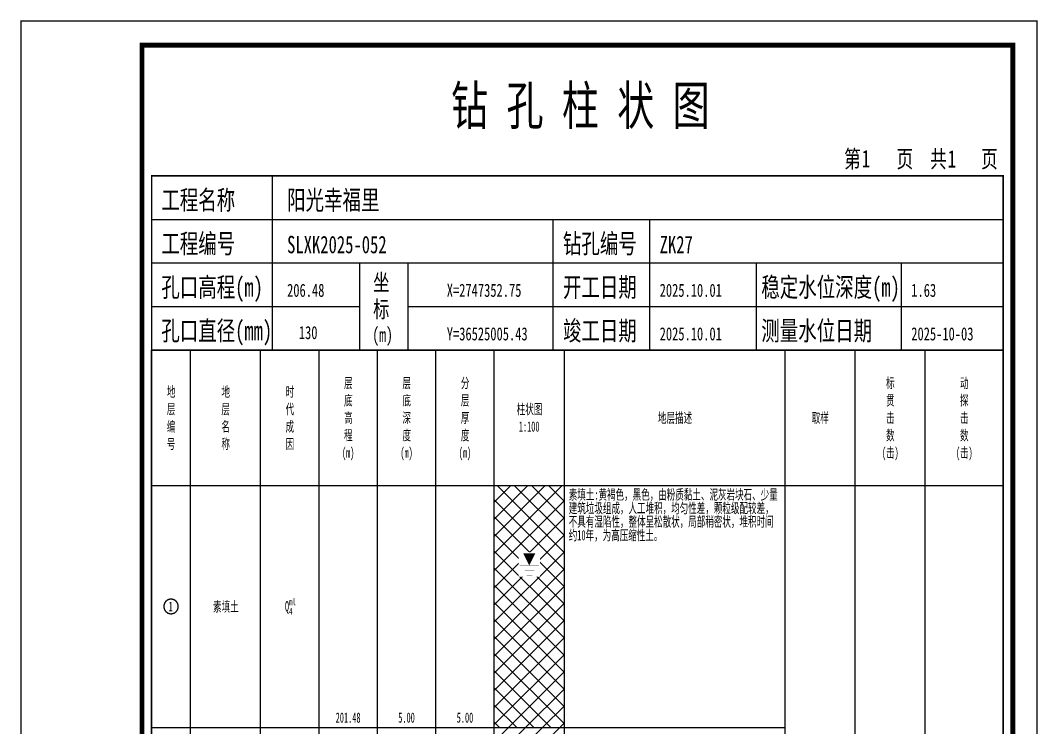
# Model space of a CAD drawing. Header units: millimetres. Extents: x 1264 to 9491, y 619 to 916.
# Drawn here: x 7054.2 to 7264.4, y 769.7 to 916 of the extents above; entities that cross this region are included whole.
import ezdxf
from ezdxf.enums import TextEntityAlignment as Align

# ---------------------------------------------------------------- set-up
doc = ezdxf.new("R2010")
doc.units = ezdxf.units.MM
doc.layers.add('GICAD_POU_TEXTS', color=7, linetype='Continuous')
doc.styles.add('LZ_FONT', font='simfang_0.ttf', dxfattribs={"width": 0.7, "height": 8})
doc.styles.add('成果图图块', font='simfang_0.ttf', dxfattribs={"height": 2.5})
doc.styles.add('成果图表体', font='simfang_0.ttf', dxfattribs={"width": 0.6, "height": 2.1})

# ---------------------------------------------------------------- blocks, each defined once
blk = doc.blocks.new('ZZT_DCBH_Z.dwg46', base_point=(-0.02, 0))
at = {"color": 7}
blk.add_polyline3d([(-1.52, 0.02, 0), (-1.52, -0.06, 0), (-1.52, -0.13, 0), (-1.51, -0.2, 0), (-1.5, -0.28, 0), (-1.48, -0.35, 0), (-1.46, -0.42, 0), (-1.44, -0.49, 0), (-1.41, -0.56, 0), (-1.38, -0.63, 0), (-1.35, -0.69, 0), (-1.31, -0.76, 0), (-1.27, -0.82, 0), (-1.23, -0.88, 0), (-1.18, -0.94, 0), (-1.14, -0.99, 0), (-1.09, -1.04, 0), (-1.03, -1.1, 0), (-0.98, -1.14, 0), (-0.92, -1.19, 0), (-0.86, -1.23, 0), (-0.8, -1.27, 0), (-0.73, -1.31, 0), (-0.67, -1.34, 0), (-0.6, -1.37, 0), (-0.53, -1.4, 0), (-0.46, -1.42, 0), (-0.39, -1.44, 0), (-0.32, -1.46, 0), (-0.25, -1.47, 0), (-0.17, -1.48, 0), (-0.1, -1.48, 0), (-0.02, -1.48, 0), (0.05, -1.48, 0), (0.12, -1.48, 0), (0.2, -1.47, 0), (0.27, -1.46, 0), (0.34, -1.44, 0), (0.41, -1.42, 0), (0.48, -1.4, 0), (0.55, -1.37, 0), (0.62, -1.34, 0), (0.68, -1.31, 0), (0.75, -1.27, 0), (0.81, -1.23, 0), (0.87, -1.19, 0), (0.93, -1.14, 0), (0.98, -1.1, 0), (1.04, -1.04, 0), (1.09, -0.99, 0), (1.13, -0.94, 0), (1.18, -0.88, 0), (1.22, -0.82, 0), (1.26, -0.76, 0), (1.3, -0.69, 0), (1.33, -0.63, 0), (1.36, -0.56, 0), (1.39, -0.49, 0), (1.41, -0.42, 0), (1.43, -0.35, 0), (1.45, -0.28, 0), (1.46, -0.2, 0), (1.47, -0.13, 0), (1.47, -0.06, 0), (1.48, 0.02, 0), (1.47, 0.09, 0), (1.47, 0.16, 0), (1.46, 0.24, 0), (1.45, 0.31, 0), (1.43, 0.38, 0), (1.41, 0.45, 0), (1.39, 0.52, 0), (1.36, 0.59, 0), (1.33, 0.66, 0), (1.3, 0.72, 0), (1.26, 0.79, 0), (1.22, 0.85, 0), (1.18, 0.91, 0), (1.13, 0.97, 0), (1.09, 1.02, 0), (1.04, 1.08, 0), (0.98, 1.13, 0), (0.93, 1.18, 0), (0.87, 1.22, 0), (0.81, 1.26, 0), (0.75, 1.3, 0), (0.68, 1.34, 0), (0.62, 1.37, 0), (0.55, 1.4, 0), (0.48, 1.43, 0), (0.41, 1.45, 0), (0.34, 1.47, 0), (0.27, 1.49, 0), (0.2, 1.5, 0), (0.12, 1.51, 0), (0.05, 1.51, 0), (-0.02, 1.52, 0), (-0.1, 1.51, 0), (-0.17, 1.51, 0), (-0.25, 1.5, 0), (-0.32, 1.49, 0), (-0.39, 1.47, 0), (-0.46, 1.45, 0), (-0.53, 1.43, 0), (-0.6, 1.4, 0), (-0.67, 1.37, 0), (-0.73, 1.34, 0), (-0.8, 1.3, 0), (-0.86, 1.26, 0), (-0.92, 1.22, 0), (-0.98, 1.18, 0), (-1.03, 1.13, 0), (-1.09, 1.08, 0), (-1.14, 1.02, 0), (-1.18, 0.97, 0), (-1.23, 0.91, 0), (-1.27, 0.85, 0), (-1.31, 0.79, 0), (-1.35, 0.72, 0), (-1.38, 0.66, 0), (-1.41, 0.59, 0), (-1.44, 0.52, 0), (-1.46, 0.45, 0), (-1.48, 0.38, 0), (-1.5, 0.31, 0), (-1.51, 0.24, 0), (-1.52, 0.16, 0), (-1.52, 0.09, 0), (-1.52, 0.02, 0)], dxfattribs=at)
at = {"layer": 'GICAD_POU_TEXTS', "color": 7, "style": '成果图图块', "width": 0.7}
blk.add_text('1', height=2, dxfattribs=at).set_placement((-0.11, -0.99), align=Align.CENTER)
blk = doc.blocks.new('gkwdsw.dwg', base_point=(0, 0.21))
blk.add_wipeout([(-2.2, -2.29), (2.2, -2.29), (2.2, 2.7), (-2.2, 2.7)])
at = {"color": 7}
blk.add_lwpolyline([(0, 0, 0, 2.5, 0), (0, 2.5, 0, 0, 0)], format="xyseb", dxfattribs=at)
at = {"color": 7, "const_width": 0.1}
for points in [[(-2, 0), (2, 0)], [(-0.96, -1.04), (1.04, -1.04)], [(-0.53, -2.09), (0.63, -2.09)]]:
    blk.add_lwpolyline(points, dxfattribs=at)
blk = doc.blocks.new('柱状图图框模板-(昇龙标准).dwg26', base_point=(27, 229))
for p, q in [((52, 229), (52, 265)), ((27, 256), (203, 256)), ((110, 229), (110, 256)), ((130, 229), (130, 256)), ((27, 247), (203, 247)), ((70, 229), (70, 247)), ((80, 229), (80, 247)), ((152, 229), (152, 247)), ((182, 229), (182, 247)), ((27, 238), (70, 238)), ((80, 238), (203, 238))]:
    blk.add_line(p, q)
for points, const_width in [([(0, 0), (210, 0), (210, 297), (0, 297)], 0.25), ([(25, 5), (205, 5), (205, 292), (25, 292)], 1), ([(27, 265), (203, 265), (203, 17), (27, 17)], 0.3)]:
    blk.add_lwpolyline(points, close=True, dxfattribs=dict(const_width=const_width))
at = {"const_width": 0.3}
blk.add_lwpolyline([(27, 229), (203, 229)], dxfattribs=at)
at = {"style": 'LZ_FONT', "width": 0.7}
for s, height, p in [('钻 孔 柱 状 图', 8, (88.9, 275.54)), ('第', 3.6, (170.12, 266.7)), ('1', 3.6, (173.78, 266.75)), ('页', 3.6, (180.96, 266.7)), ('共', 3.6, (187.88, 266.7)), ('1', 3.6, (191.54, 266.7)), ('页', 3.6, (198.44, 266.7)), ('工程名称', 4, (29, 258)), ('阳光幸福里', 4, (55, 258)), ('工程编号', 4, (29, 249)), ('SLXK2025-052', 3.6, (55, 249)), ('钻孔编号', 4, (112, 249)), ('ZK27', 3.6, (132, 249)), ('孔口高程(m)', 4, (29, 240)), ('坐', 3.5, (72.79, 241.24)), ('开工日期', 4, (112, 240)), ('稳定水位深度(m)', 4, (153, 240)), ('206.48', 2.7, (55, 240)), ('X=2747352.75', 2.7, (88, 240)), ('2025.10.01', 2.7, (132, 240)), ('1.63', 2.7, (184, 240)), ('标', 3.5, (72.79, 235.7)), ('孔口直径(mm)', 4, (29, 231)), ('竣工日期', 4, (112, 231)), ('测量水位日期', 4, (153, 231)), ('130', 2.7, (57.43, 231.26)), ('(m) ', 3, (72.59, 230.65)), ('Y=36525005.43', 2.7, (88, 231)), ('2025.10.01', 2.7, (132, 231)), ('2025-10-03', 2.7, (184, 231))]:
    blk.add_text(s, height=height, dxfattribs=at).set_placement(p)

msp = doc.modelspace()

# ---------------------------------------------------------------- hatches: boundary and pattern name
at = {"linetype": 'Continuous'}
h = msp.add_hatch(dxfattribs=at)
h.set_pattern_fill('GKSTT', scale=0.5, style=0, pattern_type=2)
h.set_pattern_definition([(45, (0, 0), (-1.76776695, 1.76776695), []), (135, (0, 0), (-1.76776695, -1.76776695), [])])
h.paths.add_polyline_path([(7152.13, 769.89), (7166.62, 769.89), (7166.62, 819.89), (7152.13, 819.89)])
h = msp.add_hatch(dxfattribs=at)
h.set_pattern_fill('GKNXT', scale=0.5, style=0, pattern_type=2)
h.set_pattern_definition([(45, (0, 0), (-1.76776695, 1.76776695), [])])
h.paths.add_polyline_path([(7152.13, 744.89), (7166.62, 744.89), (7166.62, 769.89), (7152.13, 769.89)])

# ---------------------------------------------------------------- linework, layer by layer
at = {"color": 0}
for p, q in [((7081.32, 819.89), (7089.36, 819.89)), ((7081.32, 769.89), (7081.32, 819.89)), ((7089.36, 769.89), (7089.36, 819.89)), ((7081.32, 769.89), (7089.36, 769.89)), ((7081.32, 769.89), (7089.36, 769.89)), ((7081.32, 744.89), (7081.32, 769.89)), ((7089.36, 744.89), (7089.36, 769.89))]:
    msp.add_line(p, q, dxfattribs=at)
for points in [[(7081.32, 847.89), (7089.36, 847.89)], [(7081.32, 819.89), (7081.32, 847.89)], [(7089.36, 819.89), (7089.36, 847.89)], [(7089.36, 847.89), (7103.85, 847.89)], [(7089.36, 819.89), (7089.36, 847.89)], [(7103.85, 819.89), (7103.85, 847.89)], [(7103.85, 847.89), (7115.92, 847.89)], [(7103.85, 819.89), (7103.85, 847.89)], [(7115.92, 819.89), (7115.92, 847.89)], [(7115.92, 847.89), (7127.99, 847.89)], [(7115.92, 819.89), (7115.92, 847.89)], [(7127.99, 819.89), (7127.99, 847.89)], [(7127.99, 847.89), (7140.06, 847.89)], [(7127.99, 819.89), (7127.99, 847.89)], [(7140.06, 819.89), (7140.06, 847.89)], [(7140.06, 847.89), (7152.13, 847.89)], [(7140.06, 819.89), (7140.06, 847.89)], [(7152.13, 819.89), (7152.13, 847.89)], [(7152.13, 847.89), (7166.62, 847.89)], [(7152.13, 819.89), (7152.13, 847.89)], [(7166.62, 819.89), (7166.62, 847.89)], [(7166.62, 847.89), (7212.25, 847.89)], [(7166.62, 819.89), (7166.62, 847.89)], [(7212.25, 819.89), (7212.25, 847.89)], [(7212.25, 847.89), (7226.73, 847.89)], [(7212.25, 819.89), (7212.25, 847.89)], [(7226.73, 819.89), (7226.73, 847.89)], [(7226.73, 847.89), (7241.22, 847.89)], [(7226.73, 819.89), (7226.73, 847.89)], [(7241.22, 819.89), (7241.22, 847.89)], [(7241.22, 847.89), (7257.32, 847.89)], [(7241.22, 819.89), (7241.22, 847.89)], [(7257.32, 819.89), (7257.32, 847.89)], [(7081.32, 819.89), (7089.36, 819.89)], [(7081.32, 635.89), (7081.32, 819.89)], [(7081.32, 819.89), (7089.36, 819.89)], [(7089.36, 635.89), (7089.36, 819.89)], [(7089.36, 819.89), (7103.85, 819.89)], [(7089.36, 635.89), (7089.36, 819.89)], [(7089.36, 819.89), (7103.85, 819.89)], [(7089.36, 819.89), (7103.85, 819.89)], [(7089.36, 769.89), (7089.36, 819.89)], [(7103.85, 635.89), (7103.85, 819.89)], [(7103.85, 769.89), (7103.85, 819.89)], [(7103.85, 819.89), (7115.92, 819.89)], [(7103.85, 635.89), (7103.85, 819.89)], [(7103.85, 819.89), (7115.92, 819.89)], [(7103.85, 819.89), (7115.92, 819.89)], [(7103.85, 769.89), (7103.85, 819.89)], [(7115.92, 635.89), (7115.92, 819.89)], [(7115.92, 769.89), (7115.92, 819.89)], [(7115.92, 819.89), (7127.99, 819.89)], [(7115.92, 635.89), (7115.92, 819.89)], [(7115.92, 819.89), (7127.99, 819.89)], [(7115.92, 819.89), (7127.99, 819.89)], [(7115.92, 769.89), (7115.92, 819.89)], [(7127.99, 635.89), (7127.99, 819.89)], [(7127.99, 769.89), (7127.99, 819.89)], [(7127.99, 819.89), (7140.06, 819.89)], [(7127.99, 635.89), (7127.99, 819.89)], [(7127.99, 819.89), (7140.06, 819.89)], [(7127.99, 819.89), (7140.06, 819.89)], [(7127.99, 769.89), (7127.99, 819.89)], [(7140.06, 635.89), (7140.06, 819.89)], [(7140.06, 769.89), (7140.06, 819.89)], [(7140.06, 819.89), (7152.13, 819.89)], [(7140.06, 635.89), (7140.06, 819.89)], [(7140.06, 819.89), (7152.13, 819.89)], [(7140.06, 819.89), (7152.13, 819.89)], [(7140.06, 769.89), (7140.06, 819.89)], [(7152.13, 635.89), (7152.13, 819.89)], [(7152.13, 769.89), (7152.13, 819.89)], [(7152.13, 819.89), (7166.62, 819.89)], [(7152.13, 635.89), (7152.13, 819.89)], [(7152.13, 819.89), (7166.62, 819.89)], [(7166.62, 635.89), (7166.62, 819.89)], [(7166.62, 819.89), (7212.25, 819.89)], [(7166.62, 635.89), (7166.62, 819.89)], [(7166.62, 819.89), (7212.25, 819.89)], [(7166.62, 819.89), (7212.25, 819.89)], [(7166.62, 769.89), (7166.62, 819.89)], [(7212.25, 635.89), (7212.25, 819.89)], [(7212.25, 769.89), (7212.25, 819.89)], [(7212.25, 819.89), (7226.73, 819.89)], [(7212.25, 635.89), (7212.25, 819.89)], [(7212.25, 819.89), (7226.73, 819.89)], [(7226.73, 635.89), (7226.73, 819.89)], [(7226.73, 819.89), (7241.22, 819.89)], [(7226.73, 635.89), (7226.73, 819.89)], [(7226.73, 819.89), (7241.22, 819.89)], [(7241.22, 635.89), (7241.22, 819.89)], [(7241.22, 819.89), (7257.32, 819.89)], [(7241.22, 635.89), (7241.22, 819.89)], [(7241.22, 819.89), (7257.32, 819.89)], [(7257.32, 635.89), (7257.32, 819.89)], [(7089.36, 769.89), (7103.85, 769.89)], [(7089.36, 769.89), (7103.85, 769.89)], [(7089.36, 744.89), (7089.36, 769.89)], [(7103.85, 744.89), (7103.85, 769.89)], [(7103.85, 769.89), (7115.92, 769.89)], [(7103.85, 769.89), (7115.92, 769.89)], [(7103.85, 744.89), (7103.85, 769.89)], [(7115.92, 744.89), (7115.92, 769.89)], [(7115.92, 769.89), (7127.99, 769.89)], [(7115.92, 769.89), (7127.99, 769.89)], [(7115.92, 744.89), (7115.92, 769.89)], [(7127.99, 744.89), (7127.99, 769.89)], [(7127.99, 769.89), (7140.06, 769.89)], [(7127.99, 769.89), (7140.06, 769.89)], [(7127.99, 744.89), (7127.99, 769.89)], [(7140.06, 744.89), (7140.06, 769.89)], [(7140.06, 769.89), (7152.13, 769.89)], [(7140.06, 769.89), (7152.13, 769.89)], [(7140.06, 744.89), (7140.06, 769.89)], [(7152.13, 744.89), (7152.13, 769.89)], [(7166.62, 769.89), (7212.25, 769.89)], [(7166.62, 769.89), (7212.25, 769.89)], [(7166.62, 744.89), (7166.62, 769.89)], [(7212.25, 744.89), (7212.25, 769.89)]]:
    msp.add_lwpolyline(points, dxfattribs=at)
at = {"color": 7, "flags": 128}
msp.add_lwpolyline([(7152.13, 769.89), (7166.62, 769.89)], dxfattribs=at)

# ---------------------------------------------------------------- block references
msp.add_blockref('ZZT_DCBH_Z.dwg46', (7085.34, 794.89))

# ---------------------------------------------------------------- texts
at = {"color": 0, "style": '成果图表体', "width": 0.6}
for s, height, p in [('层', 2.1, (7121.09, 840.04)), ('层', 2.1, (7133.16, 840.04)), ('分', 2.1, (7145.23, 840.04)), ('标', 2.1, (7233.11, 840.04)), ('动', 2.1, (7248.4, 840.04)), ('地', 2.1, (7084.47, 838.24)), ('地', 2.1, (7095.74, 838.24)), ('时', 2.1, (7109.02, 838.24)), ('层', 2.1, (7084.47, 834.64)), ('层', 2.1, (7095.74, 834.64)), ('代', 2.1, (7109.02, 834.64)), ('底', 2.1, (7121.09, 836.44)), ('底', 2.1, (7133.16, 836.44)), ('层', 2.1, (7145.23, 836.44)), ('柱状图', 2.1, (7156.78, 834.64)), ('贯', 2.1, (7233.11, 836.44)), ('探', 2.1, (7248.4, 836.44)), ('高', 2.1, (7121.09, 832.84)), ('深', 2.1, (7133.16, 832.84)), ('厚', 2.1, (7145.23, 832.84)), ('地层描述', 2.1, (7185.97, 832.84)), ('取样', 2.1, (7217.76, 832.84)), ('击', 2.1, (7233.11, 832.84)), ('击', 2.1, (7248.4, 832.84)), ('编', 2.1, (7084.47, 831.04)), ('名', 2.1, (7095.74, 831.04)), ('成', 2.1, (7109.02, 831.04)), ('1:100', 2.1, (7157.21, 831.04)), ('程', 2.1, (7121.09, 829.24)), ('度', 2.1, (7133.16, 829.24)), ('度', 2.1, (7145.23, 829.24)), ('数', 2.1, (7233.11, 829.24)), ('数', 2.1, (7248.4, 829.24)), ('号', 2.1, (7084.47, 827.44)), ('称', 2.1, (7095.74, 827.44)), ('因', 2.1, (7109.02, 827.44)), ('(m)', 2.1, (7120.66, 825.64)), ('(m)', 2.1, (7132.73, 825.64)), ('(m)', 2.1, (7144.8, 825.64)), ('(击)', 2.1, (7232.25, 825.64)), ('(击)', 2.1, (7247.54, 825.64)), ('素填土', 2.1, (7094.01, 793.84)), ('Q', 2.1, (7108.87, 793.91)), ('ml', 1.4, (7109.74, 795.17)), ('4', 1.4, (7109.74, 793.21)), ('201.48', 2.1, (7119.36, 770.89)), ('5.00', 2.1, (7132.29, 770.89)), ('5.00', 2.1, (7144.37, 770.89))]:
    msp.add_text(s, height=height, dxfattribs=at).set_placement(p)
at = {"color": 0, "insert": (7167.53, 819.09), "char_height": 2.1, "width": 43.8045, "attachment_point": 1, "line_spacing_factor": 0.8, "style": '成果图表体'}
msp.add_mtext('\\A1;素填土:黄褐色，黑色，由粉质黏土、泥灰岩块石、少量建筑垃圾组成，人工堆积，均匀性差，颗粒级配较差，不具有湿陷性，整体呈松散状，局部稍密状，堆积时间约10年，为高压缩性土。', dxfattribs=at)

# ---------------------------------------------------------------- next in the draw order: block references
msp.add_blockref('gkwdsw.dwg', (7159.38, 803.59))

# ---------------------------------------------------------------- next in the draw order: block references
msp.add_blockref('柱状图图框模板-(昇龙标准).dwg26', (7081.32, 847.89))

doc.saveas('drawing.dxf')
